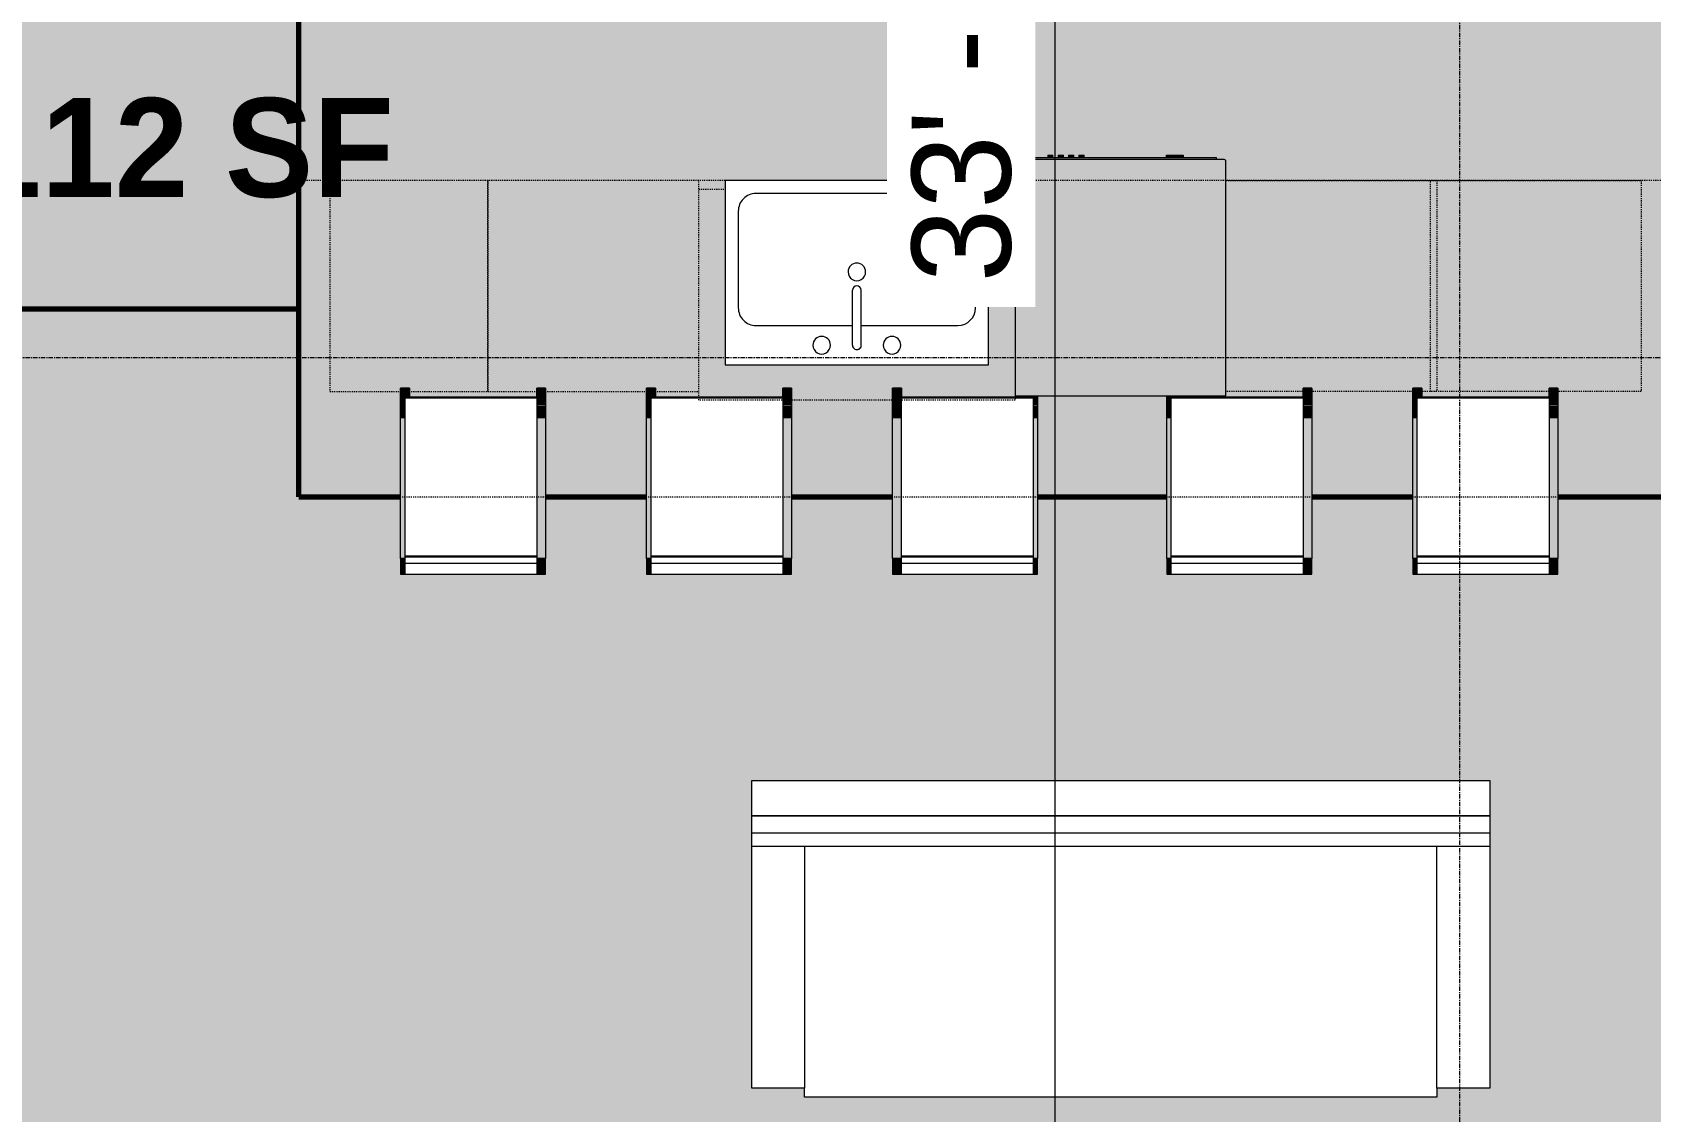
# Model space of a CAD drawing. Header units: inches. Extents: x -4294 to -464, y 9706 to 12475.
# Drawn here: x -2335.8 to -2151.6, y 10081.5 to 10204.2 of the extents above; entities that cross this region are included whole.
import ezdxf

# ---------------------------------------------------------------- set-up
doc = ezdxf.new("R2010")
doc.units = ezdxf.units.IN
doc.header["$MEASUREMENT"] = 0
doc.linetypes.add('Dash', pattern=[0.25, 0.125, -0.125])
doc.linetypes.add('Grid Line 1_2_', pattern=[0.875, 0.5, -0.125, 0.125, -0.125])
for name, color, linetype, lineweight in [('0-1', 7, 'Continuous', 5), ('0-3', 90, 'Continuous', 13), ('A-ANNO-DIMS', 211, 'Continuous', 9), ('A-ANNO-DIMS-120', 211, 'Continuous', 9), ('A-AREA-2', 170, 'Continuous', 70), ('A-AREA-IDEN', 2, 'Continuous', 9), ('A-AREA-PATT-4', 141, 'Continuous', 9), ('I-FURN', 30, 'Continuous', 9), ('I-FURN-2', 7, 'Continuous', 9), ('I-FURN-3', 31, 'Continuous', 9), ('P-SANR-FIXT-1', 7, 'Continuous', 9), ('Q-CASE-4', 7, 'Dash', 9), ('Q-CASE-HDLN-1', 7, 'Dash', 9), ('Q-SPCQ-1', 7, 'Continuous', 9), ('Q-SPCQ-2', 8, 'Continuous', 9), ('S-GRID-1', 1, 'Grid Line 1_2_', 9)]:
    doc.layers.add(name, color=color, linetype=linetype, lineweight=lineweight)
doc.styles.add('Century Gothic', font='ufonts.com_century-gothic.ttf', dxfattribs={"height": 11.25})
doc.styles.add('Century Gothic_B', font='GOTHICB.TTF', dxfattribs={"height": 11.25})
doc.dimstyles.new('OD__1_8__Tol__', dxfattribs={"dimscale": 12, "dimtxt": 11.746893, "dimasz": 1.25, "dimexe": 0.9375, "dimexo": 0.625, "dimgap": 0.15625, "dimtad": 1, "dimdec": 3, "dimrnd": 0.125, "dimzin": 3, "dimdsep": 46, "dimlunit": 4, "dimtxsty": 'Century Gothic', "dimblk1": 'OBLIQUE', "dimblk2": 'OBLIQUE', "dimsah": 1, "dimcen": 0.09, "dimdle": 0.9375, "dimazin": 0, "dimtfac": 1, "dimtdec": 4, "dimtix": 1, "dimtmove": 0, "dimatfit": 3, "dimfxl": 1, "dimtvp": 1, "dimtfill": 1, "dimfrac": 2, "dimtolj": 1, "dimtzin": 0, "dimarcsym": 2})

# ---------------------------------------------------------------- blocks, each defined once
blk = doc.blocks.new('Sink Kitchen-Single - 30_ x 21_-366345-FLOOR PLAN - 1ST FLOOR')
at = {"layer": 'P-SANR-FIXT-1'}
for p, q in [((15.62, 10.59), (-14.38, 10.59)), ((-14.38, 10.59), (-14.38, -10.41)), ((15.62, -10.41), (15.62, 10.59)), ((0.12, 8.34), (0.12, 2.09)), ((1.12, 8.34), (1.12, 2.09)), ((0.12, 6.09), (-10.88, 6.09)), ((12.12, 6.09), (1.12, 6.09)), ((-12.88, 4.09), (-12.88, -6.91)), ((14.12, -6.91), (14.12, 4.09)), ((-10.88, -8.91), (12.12, -8.91)), ((-14.38, -10.41), (15.62, -10.41))]:
    blk.add_line(p, q, dxfattribs=at)
for centre, radius, start, end in [((-3.38, 8.34), 1, 360, 180), ((4.62, 8.34), 1, 360, 180), ((-3.38, 8.34), 1, 180, 0), ((0.62, 8.34), 0.5, 360, 180), ((4.62, 8.34), 1, 180, 360), ((-10.88, 4.09), 2, 90, 180), ((12.12, 4.09), 2, 360, 90), ((0.62, 2.09), 0.5, 180, 0), ((0.62, 0), 1, 360, 180), ((0.62, 0), 1, 180, 0), ((-10.88, -6.91), 2, 180, 270), ((12.12, -6.91), 2, 270, 0)]:
    blk.add_arc(centre, radius, start, end, dxfattribs=at)
blk = doc.blocks.new('Dishwasher_15404 - 34_ counter-V41-FLOOR PLAN - 1ST FLOOR')
at = {"layer": 'Q-SPCQ-2'}
for points in [[(0, 0), (26.68, 0), (26.87, 0.2), (26.84, 23.21), (26.68, 23.53), (26.56, 23.69), (26.3, 23.87), (26.08, 23.96), (25.8, 24), (0, 24), (0, 9.43)], [(25.8, 24), (26.08, 23.96), (26.34, 23.86), (26.68, 23.53), (26.73, 23.46), (26.84, 23.21), (26.87, 23.21), (26.87, 23.8), (26.82, 23.94), (26.56, 24), (25.99, 24)], [(26.87, 22.91), (26.87, 1.09), (27.12, 1.09), (27.12, 22.91)], [(27.12, 19.69), (27.37, 19.69), (27.37, 20.28), (27.12, 20.28)], [(27.12, 18.51), (27.37, 18.51), (27.37, 19.1), (27.12, 19.1)], [(27.12, 17.33), (27.37, 17.33), (27.37, 17.92), (27.12, 17.92)], [(27.12, 16.15), (27.37, 16.15), (27.37, 16.74), (27.12, 16.74)], [(27.12, 5.81), (27.37, 5.81), (27.37, 6.76), (27.12, 6.76), (27.12, 6.06)], [(27.12, 5.55), (27.12, 4.86), (27.37, 4.86), (27.37, 5.81), (27.12, 5.81)]]:
    blk.add_hatch(color=256, dxfattribs=at).paths.add_polyline_path(points, flags=0)
at = {"layer": 'Q-SPCQ-1'}
for p, q in [((0, 24), (0, 0)), ((25.8, 24), (0, 24)), ((26.68, 24), (25.8, 24)), ((26.87, 22.93), (26.87, 23.8)), ((26.87, 0.2), (26.87, 22.93)), ((26.87, 22.91), (27.12, 22.91)), ((27.12, 22.91), (27.12, 1.09)), ((27.37, 20.28), (27.12, 20.28)), ((27.37, 20.28), (27.37, 19.69)), ((27.12, 19.69), (27.37, 19.69)), ((27.37, 19.1), (27.12, 19.1)), ((27.12, 18.51), (27.37, 18.51)), ((27.37, 19.1), (27.37, 18.51)), ((27.37, 17.92), (27.12, 17.92)), ((27.12, 17.33), (27.37, 17.33)), ((27.37, 16.74), (27.12, 16.74)), ((27.37, 17.92), (27.37, 17.33)), ((27.37, 16.74), (27.37, 16.15)), ((27.12, 16.15), (27.37, 16.15)), ((27.37, 6.79), (27.12, 6.79)), ((27.37, 6.76), (27.37, 5.81)), ((27.37, 5.81), (27.37, 4.86)), ((27.12, 4.82), (27.37, 4.82)), ((26.87, 1.09), (27.12, 1.09)), ((0, 0), (26.68, 0))]:
    blk.add_line(p, q, dxfattribs=at)
for centre, radius, start, end in [((25.8, 22.93), 1.07, 360, 90), ((26.68, 23.8), 0.197, 0, 90), ((26.68, 0.2), 0.197, 270, 360), ((26.68, 0.2), 0.197, 270, 360)]:
    blk.add_arc(centre, radius, start, end, dxfattribs=at)
blk = doc.blocks.new('OD_CW_Countertop - OD_CW_Countertop-2216630-FLOOR PLAN - 1ST FLOOR')
at = {"layer": 'Q-CASE-HDLN-1'}
for p, q in [((157.76, 24), (0.74, 24)), ((0.74, 24), (0.74, -12)), ((157.76, -12), (157.76, 24)), ((0.74, -12), (157.76, -12))]:
    blk.add_line(p, q, dxfattribs=at)
blk = doc.blocks.new('Bar_Stool_6722_1_ - Bar_Stool_6722_1_-V42-FLOOR PLAN - 1ST FLOOR')
at = {"layer": 'I-FURN-3'}
for points in [[(1, 19.21), (0.95, 21.13), (0, 21.13), (0, 19.21), (0.95, 19.21)], [(16, 19.21), (16.5, 19.24), (16.5, 20.28), (15.5, 20.28), (15.5, 19.99), (16, 19.99), (16, 19.24)], [(0.5, 17.72), (0.5, 19.21), (0, 19.21), (0, 17.72), (0.11, 17.72)], [(0.89, 17.72), (1, 17.72), (0.95, 19.21), (0.5, 19.21), (0.5, 17.72)], [(1, 19.99), (15.5, 19.99), (15.5, 20.14), (1, 20.14), (1, 20.06)], [(16, 17.72), (16.5, 17.72), (16.5, 19.21), (16, 19.21), (16, 18.08)], [(0.95, 1.78), (1, 1.78), (0.95, 17.72), (0, 17.72), (0, 1.78)], [(16.5, 1.78), (16.5, 17.72), (16, 17.72), (16, 1.78)], [(0.95, 0.98), (1, 0.98), (0.95, 1.78), (0, 1.78), (0, 0.98)], [(1, 0), (0.95, 0.98), (0, 0.98), (0, 0), (0.95, 0)], [(16, 0.98), (16.5, 0.98), (16.5, 1.78), (16, 1.73), (16, 1.24)], [(16.5, 0), (16.5, 0.98), (16, 0.94), (16, 0)]]:
    blk.add_hatch(color=256, dxfattribs=at).paths.add_polyline_path(points, flags=0)
at = {"layer": 'I-FURN-2'}
for p, q in [((0, 19.21), (0, 21.13)), ((1, 21.13), (0, 21.13)), ((1, 21.13), (1, 20.14)), ((15.5, 20.14), (15.5, 20.28)), ((16.5, 20.28), (16.5, 19.21)), ((0, 17.72), (0, 19.21)), ((1, 20.14), (15.5, 20.14)), ((1, 20.14), (1, 20.06)), ((1, 20.06), (1, 19.99)), ((16, 20), (1, 20)), ((1, 19.89), (1, 19.99)), ((1, 17.63), (1, 19.89)), ((15.5, 20.06), (15.5, 20.14)), ((15.5, 19.98), (15.5, 20.06)), ((16, 19.99), (16, 19.89)), ((16, 19.89), (16, 17.63)), ((16.5, 19.21), (16.5, 17.72)), ((0, 1.78), (0, 17.72)), ((1, 2.03), (1, 17.63)), ((16, 17.63), (16, 2.03)), ((16.5, 17.72), (16.5, 1.78)), ((1, 1.91), (1, 2.03)), ((16, 2.03), (1, 2.03)), ((1, 1.24), (1, 1.91)), ((16, 1.91), (1, 1.91)), ((16, 2.03), (16, 1.91)), ((16, 1.91), (16, 1.24)), ((1, 1.78), (0, 1.78)), ((0, 1.78), (0, 0.98)), ((1, 0.98), (0, 0.98)), ((0, 0.98), (0, 0)), ((1, 0), (1, 1.24)), ((1, 1.24), (16, 1.24)), ((16.5, 1.78), (16, 1.78)), ((16, 1.24), (16, 0)), ((16.5, 0.98), (16, 0.98)), ((16.5, 0.98), (16.5, 1.78)), ((16.5, 0), (16.5, 0.98)), ((0, 0), (1, 0)), ((1, 0), (16, 0)), ((16, 0), (16.5, 0))]:
    blk.add_line(p, q, dxfattribs=at)
blk = doc.blocks.new('Bar_Stool_6722_1_ - Bar_Stool_6722_1_-V43-FLOOR PLAN - 1ST FLOOR')
at = {"layer": 'I-FURN-3'}
for points in [[(16, 0), (16, -0.98), (16.5, -0.94), (16.5, 0)], [(0, 0), (0, -0.98), (1, -0.94), (1, 0)], [(1, -0.98), (0, -0.98), (0, -1.78), (1, -1.73), (1, -1.24)], [(1, -1.78), (0, -1.78), (0, -17.72), (1, -17.72), (1, -1.91)], [(16.5, -0.98), (16, -0.98), (16, -1.78), (16.5, -1.73), (16.5, -1.24)], [(16.5, -1.78), (16, -1.78), (16, -17.72), (16.5, -17.72), (16.5, -9.92)], [(0.5, -17.72), (0, -17.72), (0, -19.21), (0.5, -19.21), (0.5, -18.08)], [(1, -17.72), (0.5, -17.72), (0.5, -19.21), (1, -19.21), (1, -17.97)], [(16.5, -17.72), (16, -17.72), (16, -19.21), (16.5, -19.21), (16.5, -17.97)], [(1, -19.21), (0, -19.24), (0, -21.13), (1, -21.13), (1, -19.22)], [(1, -19.99), (1, -20.14), (15.5, -20.14), (15.5, -19.99), (5.87, -19.99)], [(16, -19.21), (16, -19.99), (15.5, -19.99), (15.5, -21.13), (16.5, -21.13), (16.5, -19.21)]]:
    blk.add_hatch(color=256, dxfattribs=at).paths.add_polyline_path(points, flags=0)
at = {"layer": 'I-FURN-2'}
for p, q in [((1, 0), (0, 0)), ((0, 0), (0, -0.98)), ((0, -0.98), (1, -0.98)), ((0, -0.98), (0, -1.78)), ((0, -1.78), (1, -1.78)), ((0, -17.72), (0, -1.78)), ((1, -1.24), (1, 0)), ((16, 0), (1, 0)), ((1, -1.91), (1, -1.24)), ((16, -1.24), (1, -1.24)), ((16.5, 0), (16, 0)), ((16, 0), (16, -1.24)), ((16, -0.98), (16.5, -0.98)), ((16, -1.24), (16, -1.91)), ((16, -1.78), (16.5, -1.78)), ((16.5, -0.98), (16.5, 0)), ((16.5, -1.78), (16.5, -0.98)), ((16.5, -1.78), (16.5, -17.72)), ((1, -1.91), (16, -1.91)), ((1, -2.03), (1, -1.91)), ((1, -17.63), (1, -2.03)), ((1, -2.03), (16, -2.03)), ((16, -1.91), (16, -2.03)), ((16, -2.03), (16, -17.63)), ((0, -19.21), (0, -17.72)), ((1, -19.89), (1, -17.63)), ((16, -17.63), (16, -19.89)), ((16.5, -17.72), (16.5, -19.21)), ((0, -21.13), (0, -19.21)), ((1, -19.99), (1, -19.89)), ((1, -19.99), (1, -20.06)), ((1, -20), (16, -20)), ((1, -20.06), (1, -20.14)), ((15.5, -20.14), (1, -20.14)), ((1, -20.14), (1, -21.13)), ((15.5, -20.06), (15.5, -19.98)), ((15.5, -20.14), (15.5, -20.06)), ((15.5, -21.13), (15.5, -20.14)), ((16, -19.89), (16, -19.99)), ((16.5, -19.21), (16.5, -21.13)), ((0, -21.13), (1, -21.13)), ((15.5, -21.13), (16.5, -21.13))]:
    blk.add_line(p, q, dxfattribs=at)
blk = doc.blocks.new('Bar_Stool_6722_1_ - Bar_Stool_6722_1_-V44-FLOOR PLAN - 1ST FLOOR')
at = {"layer": 'I-FURN-3'}
for points in [[(16, 0), (16, -0.98), (16.5, -0.94), (16.5, 0)], [(0, 0), (0, -0.98), (1, -0.94), (1, 0)], [(1, -0.98), (0, -0.98), (0, -1.78), (1, -1.73), (1, -1.24)], [(1, -1.78), (0, -1.78), (0, -17.72), (1, -17.72), (1, -1.91)], [(16.5, -0.98), (16, -0.98), (16, -1.78), (16.5, -1.73), (16.5, -1.24)], [(16.5, -1.78), (16, -1.78), (16, -17.72), (16.5, -17.72), (16.5, -9.92)], [(0.5, -17.72), (0, -17.72), (0, -19.21), (0.5, -19.21), (0.5, -18.08)], [(1, -17.72), (0.5, -17.72), (0.5, -19.21), (1, -19.21), (1, -17.97)], [(16.5, -17.72), (16, -17.72), (16, -19.21), (16.5, -19.21), (16.5, -17.97)], [(1, -19.21), (0, -19.24), (0, -21.13), (1, -21.13), (1, -19.22)], [(15.5, -19.99), (1, -19.99), (1, -20.14), (15.5, -20.14), (15.5, -20.06)], [(16, -19.21), (16, -19.99), (15.5, -19.99), (15.5, -20.28), (16.5, -20.28), (16.5, -19.21)]]:
    blk.add_hatch(color=256, dxfattribs=at).paths.add_polyline_path(points, flags=0)
at = {"layer": 'I-FURN-2'}
for p, q in [((1, 0), (0, 0)), ((0, 0), (0, -0.98)), ((0, -0.98), (1, -0.98)), ((0, -0.98), (0, -1.78)), ((0, -1.78), (1, -1.78)), ((0, -17.72), (0, -1.78)), ((1, -1.24), (1, 0)), ((16, 0), (1, 0)), ((1, -1.91), (1, -1.24)), ((16, -1.24), (1, -1.24)), ((16.5, 0), (16, 0)), ((16, 0), (16, -1.24)), ((16, -0.98), (16.5, -0.98)), ((16, -1.24), (16, -1.91)), ((16, -1.78), (16.5, -1.78)), ((16.5, -0.98), (16.5, 0)), ((16.5, -1.78), (16.5, -0.98)), ((16.5, -1.78), (16.5, -17.72)), ((1, -1.91), (16, -1.91)), ((1, -2.03), (1, -1.91)), ((1, -17.63), (1, -2.03)), ((1, -2.03), (16, -2.03)), ((16, -1.91), (16, -2.03)), ((16, -2.03), (16, -17.63)), ((0, -19.21), (0, -17.72)), ((1, -19.89), (1, -17.63)), ((16, -17.63), (16, -19.89)), ((16.5, -17.72), (16.5, -19.21)), ((0, -21.13), (0, -19.21)), ((1, -19.99), (1, -19.89)), ((1, -19.99), (1, -20.06)), ((1, -20), (16, -20)), ((1, -20.06), (1, -20.14)), ((15.5, -20.14), (1, -20.14)), ((1, -20.14), (1, -21.13)), ((15.5, -20.06), (15.5, -19.98)), ((15.5, -20.14), (15.5, -20.06)), ((15.5, -20.28), (15.5, -20.14)), ((16, -19.89), (16, -19.99)), ((16.5, -19.21), (16.5, -20.28)), ((0, -21.13), (1, -21.13))]:
    blk.add_line(p, q, dxfattribs=at)
blk = doc.blocks.new('Couch-Both_Arms-Generic - 1-1372852-FLOOR PLAN - 1ST FLOOR')
at = {"layer": 'I-FURN'}
for p, q in [((-36, 18.5), (36, 18.5)), ((-36, 17.5), (-36, 18.5)), ((36, 18.5), (36, 17.5)), ((-42, 17.5), (-36, 17.5)), ((-42, -10), (-42, 17.5)), ((-36, 17.5), (-36, -10)), ((36, 17.5), (42, 17.5)), ((36, -10), (36, 17.5)), ((42, 17.5), (42, -10)), ((-42, -10), (42, -10)), ((-42, -13.5), (-42, -10)), ((42, -10), (42, -13.5)), ((-42, -11.5), (42, -11.5)), ((-42, -13.5), (42, -13.5)), ((42, -13.5), (-42, -13.5))]:
    blk.add_line(p, q, dxfattribs=at)
at = {"layer": 'I-FURN-2'}
for p, q in [((-42, -17.5), (-42, -13.5)), ((42, -13.5), (42, -17.5)), ((42, -17.5), (-42, -17.5))]:
    blk.add_line(p, q, dxfattribs=at)
blk = doc.blocks.new('Base Cabinet-Double Door _ 1 Drawer - 36_-2217066-FLOOR PLAN - 1ST FLOOR')
at = {"layer": 'Q-CASE-4'}
for p, q in [((-17.26, -24), (-17.26, 0)), ((-17.26, 0), (18.74, 0)), ((18.74, 0), (18.74, -24)), ((-14.26, -24), (-17.26, -24)), ((18.74, -24), (15.74, -24))]:
    blk.add_line(p, q, dxfattribs=at)
blk = doc.blocks.new('Base Cabinet-Single Door _ Drawer - 24_-V87-FLOOR PLAN - 1ST FLOOR')
at = {"layer": 'Q-CASE-4'}
for p, q in [((-11.26, 24), (-11.26, 0)), ((12.74, 24), (-11.26, 24)), ((12.74, 0), (12.74, 24)), ((-11.26, 0), (12.74, 0))]:
    blk.add_line(p, q, dxfattribs=at)
blk = doc.blocks.new('Base Cabinet-Single Door _ Drawer - 18_-V88-FLOOR PLAN - 1ST FLOOR')
at = {"layer": 'Q-CASE-4'}
for p, q in [((-8.26, 24), (-8.26, 0)), ((9.74, 24), (-8.26, 24)), ((9.74, 0), (9.74, 24)), ((-8.26, 0), (9.74, 0))]:
    blk.add_line(p, q, dxfattribs=at)
blk = doc.blocks.new('Base Cabinet-Single Door _ Drawer - 24_-V85-FLOOR PLAN - 1ST FLOOR')
at = {"layer": 'Q-CASE-4'}
for p, q in [((-11.26, -24), (-11.26, 0)), ((-11.26, 0), (12.74, 0)), ((12.74, 0), (12.74, -24)), ((12.74, -24), (-11.26, -24))]:
    blk.add_line(p, q, dxfattribs=at)
blk = doc.blocks.new('CTR - 1st Phase - Unit Layouts_rvt-1-FLOOR PLAN - 1ST FLOOR')
at = {"layer": 'A-AREA-2'}
for p, q in [((-2305.47, 10151.37), (-2305.47, 10253.84)), ((-2359.52, 10172.77), (-2305.47, 10172.77)), ((-2305.47, 10151.37), (-2293.88, 10151.37)), ((-2277.38, 10151.37), (-2265.88, 10151.37)), ((-2249.38, 10151.37), (-2237.88, 10151.37)), ((-2221.38, 10151.37), (-2206.66, 10151.37)), ((-2190.16, 10151.37), (-2178.66, 10151.37)), ((-2162.16, 10151.37), (-2106.45, 10151.37))]:
    blk.add_line(p, q, dxfattribs=at)
at = {"layer": '0-3'}
for name, p, rotation in [('Dishwasher_15404 - 34_ counter-V41-FLOOR PLAN - 1ST FLOOR', (-2199.94, 10162.87), 89.99999999990716), ('OD_CW_Countertop - OD_CW_Countertop-2216630-FLOOR PLAN - 1ST FLOOR', (-2147.71, 10175.37), 180), ('Base Cabinet-Double Door _ 1 Drawer - 36_-2217066-FLOOR PLAN - 1ST FLOOR', (-2241.21, 10162.37), 180), ('Sink Kitchen-Single - 30_ x 21_-366345-FLOOR PLAN - 1ST FLOOR', (-2241.33, 10176.97), 180), ('Base Cabinet-Single Door _ Drawer - 24_-V85-FLOOR PLAN - 1ST FLOOR', (-2187.21, 10163.37), 180), ('Base Cabinet-Single Door _ Drawer - 24_-V85-FLOOR PLAN - 1ST FLOOR', (-2163.93, 10163.37), 180), ('Bar_Stool_6722_1_ - Bar_Stool_6722_1_-V43-FLOOR PLAN - 1ST FLOOR', (-2277.38, 10142.6), 180), ('Bar_Stool_6722_1_ - Bar_Stool_6722_1_-V43-FLOOR PLAN - 1ST FLOOR', (-2249.38, 10142.6), 180), ('Bar_Stool_6722_1_ - Bar_Stool_6722_1_-V44-FLOOR PLAN - 1ST FLOOR', (-2190.16, 10142.6), 180), ('Bar_Stool_6722_1_ - Bar_Stool_6722_1_-V43-FLOOR PLAN - 1ST FLOOR', (-2162.16, 10142.6), 180), ('Couch-Both_Arms-Generic - 1-1372852-FLOOR PLAN - 1ST FLOOR', (-2211.92, 10101.61), 180)]:
    blk.add_blockref(name, p, dxfattribs=dict(at, rotation=rotation))
for name, p in [('Base Cabinet-Single Door _ Drawer - 18_-V88-FLOOR PLAN - 1ST FLOOR', (-2293.68, 10163.37)), ('Base Cabinet-Single Door _ Drawer - 24_-V87-FLOOR PLAN - 1ST FLOOR', (-2272.68, 10163.37)), ('Bar_Stool_6722_1_ - Bar_Stool_6722_1_-V42-FLOOR PLAN - 1ST FLOOR', (-2237.88, 10142.6))]:
    blk.add_blockref(name, p, dxfattribs=at)
blk = doc.blocks.new('CTR - 1st Phase - Shell_rvt-1-FLOOR PLAN - 1ST FLOOR')
at = {"layer": 'S-GRID-1'}
for p, q in [((-2173.32, 9836.18), (-2173.32, 12413.74)), ((-464.45, 10167.19), (-4232.19, 10167.19))]:
    blk.add_line(p, q, dxfattribs=at)
blk = doc.blocks.new('DIMBLOCK32-FLOOR PLAN - 1ST FLOOR')
at = {"layer": 'A-ANNO-DIMS-120', "lineweight": 50}
for p, q in [((-2219.4, 10415.79), (-2226.9, 10423.29)), ((-2219.4, 10415.79), (-2211.9, 10408.29)), ((-2219.4, 10012.59), (-2226.9, 10020.09)), ((-2219.4, 10012.59), (-2211.9, 10005.09))]:
    blk.add_line(p, q, dxfattribs=at)
at = {"layer": 'A-ANNO-DIMS-120'}
for p, q in [((-2216.3, 10415.79), (-2230.65, 10415.79)), ((-2219.4, 10415.79), (-2219.4, 10001.34)), ((-2219.4, 10415.79), (-2216.3, 10415.79)), ((-2216.3, 10012.59), (-2230.65, 10012.59)), ((-2219.4, 10012.59), (-2216.3, 10012.59))]:
    blk.add_line(p, q, dxfattribs=at)
at = {"layer": 'A-ANNO-DIMS-120', "color": 0, "insert": (-2235.7, 10175.78), "char_height": 11.25, "width": 92.1851, "attachment_point": 1, "rotation": 90, "line_spacing_factor": 0.984502, "style": 'Century Gothic', "bg_fill": 3, "box_fill_scale": 1.25, "bg_fill_color": 256, "bg_fill_true_color": 13158600, "bg_fill_transparency": 0}
blk.add_mtext('33\' - 7 1/4"', dxfattribs=at)
blk = doc.blocks.new('_Oblique')
at = {"color": 0, "linetype": 'ByBlock', "lineweight": -2}
blk.add_line((-0.5, -0.5), (0.5, 0.5), dxfattribs=at)

msp = doc.modelspace()

# ---------------------------------------------------------------- hatches: boundary and pattern name
at = {"layer": 'A-AREA-PATT-4'}
h = msp.add_hatch(color=256, dxfattribs=at)
h.paths.add_polyline_path([(-2487.9341, 10362.7564), (-2486.6967, 10363.9938), (-2461.2409, 10338.538), (-2462.4783, 10337.3005), (-2486.5199, 10361.3422)], flags=0)
h.paths.add_polyline_path([(-2126.6789, 10018.7144), (-2106.4487, 10018.7144), (-2106.4487, 10253.3745), (-2107.8819, 10253.3745), (-2107.8819, 10241.1245), (-2124.3819, 10241.1245), (-2124.3819, 10253.3745), (-2125.8819, 10253.3745), (-2125.8819, 10241.1245), (-2148.3819, 10241.1245), (-2148.3819, 10253.3745), (-2173.1319, 10253.3745), (-2173.1319, 10229.3745), (-2197.1319, 10229.3745), (-2197.1319, 10253.3745), (-2197.8819, 10253.3745), (-2197.8819, 10241.1245), (-2220.3819, 10241.1245), (-2220.3819, 10253.3745), (-2221.8819, 10253.3745), (-2221.8819, 10241.1245), (-2238.3819, 10241.1245), (-2238.3819, 10253.3745), (-2276.2631, 10253.3745), (-2276.2631, 10251.3745), (-2240.5131, 10251.3745), (-2240.5131, 10221.3745), (-2276.2631, 10221.3745), (-2276.2631, 10229.3745), (-2281.0131, 10229.3745), (-2335.3839, 10283.7452), (-2332.0251, 10287.104), (-2323.5398, 10278.6187), (-2305.6341, 10296.5245), (-2298.2737, 10296.5245), (-2298.2737, 10297.2745), (-2295.7737, 10297.2745), (-2295.7737, 10296.5245), (-2258.5237, 10296.5245), (-2258.5237, 10295.1495), (-2223.5237, 10295.1495), (-2223.5237, 10296.5245), (-2223.2737, 10296.5245), (-2223.2737, 10297.2745), (-2218.2737, 10297.2745), (-2218.2737, 10296.5245), (-2218.0237, 10296.5245), (-2218.0237, 10295.1495), (-2183.0237, 10295.1495), (-2183.0237, 10296.5245), (-2145.7737, 10296.5245), (-2145.7737, 10297.2745), (-2143.2737, 10297.2745), (-2143.2737, 10296.5245), (-2106.4487, 10296.5245), (-2106.4487, 10412.7894), (-2290.107, 10412.7894), (-2290.107, 10388.8719), (-2294.857, 10388.8719), (-2294.857, 10412.7894), (-2384.0632, 10412.7894), (-2384.0632, 10412.6019), (-2331.4707, 10412.6019), (-2331.4707, 10388.6019), (-2384.0632, 10388.6019), (-2384.0632, 10351.347), (-2390.1657, 10345.2445), (-2363.2956, 10318.3745), (-2336.0523, 10345.6178), (-2294.857, 10345.6178), (-2294.857, 10352.8719), (-2290.107, 10352.8719), (-2290.107, 10340.8678), (-2334.0848, 10340.8678), (-2359.9369, 10315.0157), (-2357.481, 10312.5598), (-2360.8397, 10309.2011), (-2398.4742, 10346.8355), (-2399.0045, 10346.3052), (-2400.7723, 10348.073), (-2400.2419, 10348.6033), (-2422.339, 10370.7004), (-2421.3668, 10371.6726), (-2441.8729, 10392.1787), (-2442.8451, 10391.2065), (-2443.0219, 10391.3832), (-2443.5522, 10390.8529), (-2445.32, 10392.6207), (-2444.7897, 10393.151), (-2450.4575, 10398.8188), (-2460.357, 10388.9193), (-2461.0641, 10389.6264), (-2462.4783, 10388.2122), (-2463.8483, 10389.5823), (-2464.2903, 10389.1403), (-2464.3345, 10389.1845), (-2488.9064, 10364.6125), (-2488.8622, 10364.5683), (-2489.3042, 10364.1264), (-2487.9341, 10362.7564), (-2489.3484, 10361.3422), (-2448.7886, 10320.7824), (-2452.1473, 10317.4236), (-2465.1381, 10330.4144), (-2475.9487, 10330.4144), (-2475.9487, 10332.1644), (-2476.5737, 10332.1644), (-2476.5737, 10334.1644), (-2475.9487, 10334.1644), (-2475.9487, 10335.2894), (-2473.9487, 10335.2894), (-2473.9487, 10335.1644), (-2469.8881, 10335.1644), (-2492, 10357.2763), (-2492.8839, 10356.3924), (-2513.2559, 10376.7644), (-2519.9487, 10376.7644), (-2519.947, 10335.1644), (-2517.9487, 10335.1644), (-2517.9487, 10335.2894), (-2515.9487, 10335.2894), (-2515.9487, 10334.1644), (-2515.3237, 10334.1644), (-2515.3237, 10332.1644), (-2515.9487, 10332.1644), (-2515.9487, 10330.4144), (-2514.1987, 10330.4144), (-2514.1987, 10324.3906), (-2512.5225, 10324.3906), (-2511.5581, 10324.2636), (-2510.6594, 10323.8914), (-2509.8877, 10323.2992), (-2509.2955, 10322.5275), (-2508.9233, 10321.6288), (-2508.7963, 10320.5881), (-2508.7963, 10319.2761), (-2505.7725, 10319.6238), (-2504.7725, 10320.8155), (-2503.7725, 10321.3823), (-2502.263, 10321.7401), (-2501.7687, 10321.8272), (-2500.7725, 10321.9144), (-2498.7801, 10321.7401), (-2496.7725, 10321.2021), (-2494.7725, 10320.4742), (-2492.7725, 10319.5416), (-2490.7725, 10318.1542), (-2489.7725, 10317.1542), (-2489.2725, 10316.2881), (-2488.7725, 10314.9144), (-2488.7725, 10313.9144), (-2489.2725, 10312.5407), (-2489.7725, 10311.6746), (-2490.7725, 10310.6746), (-2492.8839, 10309.2353), (-2495.1676, 10308.2108), (-2496.9487, 10307.5794), (-2498.7801, 10307.0887), (-2500.7725, 10306.9144), (-2502.263, 10307.0887), (-2502.7725, 10307.1785), (-2503.7725, 10307.4465), (-2504.7725, 10308.0133), (-2505.7725, 10309.205), (-2508.7963, 10309.5527), (-2508.7963, 10308.1644), (-2508.9233, 10307.2), (-2509.2955, 10306.3013), (-2509.8877, 10305.5296), (-2510.6594, 10304.9374), (-2511.5581, 10304.5651), (-2512.5813, 10304.4382), (-2519.9487, 10304.4382), (-2519.9487, 10296.4144), (-2495.9487, 10296.4144), (-2495.9487, 10205.141), (-2459.9487, 10205.141), (-2459.9487, 10210.516), (-2459.0737, 10210.516), (-2459.0737, 10174.516), (-2456.0737, 10174.516), (-2456.0737, 10210.516), (-2455.1987, 10210.516), (-2455.1987, 10175.141), (-2453.5737, 10175.141), (-2453.5737, 10170.391), (-2519.9487, 10170.391), (-2519.9487, 10120.7144), (-2439.9487, 10120.7144), (-2439.9487, 10042.7144), (-2519.9487, 10042.7144), (-2519.9487, 10022.3144), (-2522.1362, 10022.3144), (-2522.1362, 10021.5894), (-2519.4487, 10021.5894), (-2519.4487, 10038.7144), (-2501.4487, 10038.7144), (-2501.4487, 10020.7144), (-2518.4112, 10020.7144), (-2518.4112, 10018.7144), (-2364.2737, 10018.7144), (-2364.2737, 10131.766), (-2359.5237, 10131.766), (-2359.5237, 10018.7144), (-2251.434, 10018.7144), (-2251.434, 10034.8394), (-2233.434, 10034.8394), (-2233.434, 10030.8394), (-2197.434, 10030.8394), (-2197.434, 10034.8394), (-2179.434, 10034.8394), (-2179.434, 10018.7144), (-2128.9237, 10018.7144)], flags=0)
h.paths.add_polyline_path([(-2133.4281, 10031.7894), (-2159.9237, 10031.7894), (-2159.9237, 10037.7894), (-2160.9237, 10037.7894), (-2160.9237, 10073.7894), (-2159.9237, 10073.7894), (-2159.9237, 10079.7894), (-2124.9237, 10079.7894), (-2124.9237, 10031.7894), (-2132.4237, 10031.7894)], flags=0)
h.paths.add_polyline_path([(-2291.4237, 10031.7894), (-2298.9237, 10031.7894), (-2298.9237, 10079.7894), (-2263.9237, 10079.7894), (-2263.9237, 10073.7894), (-2262.9237, 10073.7894), (-2262.9237, 10037.7894), (-2263.9237, 10037.7894), (-2263.9237, 10031.7894), (-2273.3112, 10031.7894)], flags=0)
h.paths.add_polyline_path([(-2225.4412, 10083.1144), (-2247.9237, 10083.1144), (-2247.9237, 10084.1144), (-2253.9237, 10084.1144), (-2253.9237, 10119.1144), (-2169.9237, 10119.1144), (-2169.9237, 10084.1144), (-2175.9237, 10084.1144), (-2175.9237, 10083.1144), (-2204.1414, 10083.1144)], flags=0)
h.paths.add_polyline_path([(-2519.4487, 10122.6462), (-2519.4487, 10140.6462), (-2501.4487, 10140.6462), (-2501.4487, 10122.6462), (-2512.5813, 10122.6462)], flags=0)
h.paths.add_polyline_path([(-2278.2834, 10142.599), (-2293.8823, 10142.599), (-2293.8823, 10163.7319), (-2292.8823, 10163.7319), (-2292.8823, 10162.7344), (-2278.3823, 10162.7344), (-2278.3823, 10163.7319), (-2277.3823, 10163.7319), (-2277.3823, 10142.599)], flags=0)
h.paths.add_polyline_path([(-2264.5012, 10142.599), (-2265.8823, 10142.599), (-2265.8823, 10163.7319), (-2264.8823, 10163.7319), (-2264.8823, 10162.7344), (-2250.3823, 10162.7344), (-2250.3823, 10163.7319), (-2249.3823, 10163.7319), (-2249.3823, 10142.599), (-2250.719, 10142.599)], flags=0)
h.paths.add_polyline_path([(-2177.6598, 10142.599), (-2178.6598, 10142.599), (-2178.6598, 10163.7319), (-2177.6598, 10163.7319), (-2177.6598, 10162.7344), (-2163.1598, 10162.7344), (-2163.1598, 10163.7319), (-2162.1598, 10163.7319), (-2162.1598, 10142.599), (-2168.0256, 10142.599)], flags=0)
h.paths.add_polyline_path([(-2206.6598, 10142.599), (-2206.6598, 10162.8745), (-2221.3823, 10162.8745), (-2221.3823, 10142.599), (-2237.8823, 10142.599), (-2237.8823, 10163.7319), (-2236.8823, 10163.7319), (-2236.8823, 10162.7344), (-2222.3823, 10162.7344), (-2222.3823, 10162.8745), (-2223.9427, 10162.8973), (-2223.9207, 10189.6059), (-2223.8851, 10189.6918), (-2223.7459, 10189.7495), (-2222.8498, 10189.7705), (-2222.8498, 10189.9995), (-2220.2266, 10189.9995), (-2220.2266, 10190.2495), (-2219.6361, 10190.2495), (-2219.6361, 10189.9995), (-2219.0455, 10189.9995), (-2219.0455, 10190.2495), (-2218.455, 10190.2495), (-2218.455, 10189.9995), (-2217.8644, 10189.9995), (-2217.8644, 10190.2495), (-2217.2739, 10190.2495), (-2217.2739, 10189.9995), (-2216.6833, 10189.9995), (-2216.6833, 10190.2495), (-2216.0928, 10190.2495), (-2216.0928, 10189.9995), (-2206.7017, 10189.9995), (-2206.7017, 10190.2495), (-2204.8003, 10190.2495), (-2204.8003, 10189.9995), (-2201.0357, 10189.9995), (-2201.0357, 10189.7495), (-2200.1396, 10189.7495), (-2199.9427, 10189.5526), (-2199.9427, 10162.8745), (-2205.6598, 10162.8745), (-2205.6598, 10162.7344), (-2191.1598, 10162.7344), (-2191.1598, 10163.7319), (-2190.1598, 10163.7319), (-2190.1598, 10142.599), (-2206.1598, 10142.599)], flags=0)
h.paths.add_polyline_path([(-2244.7197, 10166.3745), (-2256.9427, 10166.3745), (-2256.9427, 10187.3745), (-2226.9427, 10187.3745), (-2226.9427, 10166.3745), (-2237.8823, 10166.3745)], flags=0)
h.paths.add_polyline_path([(-2364.2737, 10167.766), (-2364.2737, 10170.391), (-2417.5737, 10170.391), (-2417.5737, 10175.141), (-2364.2737, 10175.141), (-2364.2737, 10229.55), (-2422.192, 10287.4517), (-2455.1987, 10254.445), (-2455.1987, 10244.516), (-2459.9487, 10244.516), (-2459.9487, 10256.4125), (-2425.5425, 10290.8188), (-2426.6915, 10291.9678), (-2423.3327, 10295.3266), (-2359.5237, 10231.5176), (-2359.5237, 10167.766), (-2363.6487, 10167.766)], flags=0)
h.paths.add_polyline_path([(-2122.6434, 10238.8752), (-2123.1319, 10238.8752), (-2123.1319, 10240.3745), (-2122.6434, 10240.3745), (-2122.6434, 10239.374)], flags=0)
h.paths.add_polyline_path([(-2146.6434, 10238.8752), (-2147.1319, 10238.8752), (-2147.1319, 10240.3745), (-2146.6434, 10240.3745), (-2146.6434, 10239.374)], flags=0)
h.paths.add_polyline_path([(-2159.1319, 10238.8752), (-2159.1319, 10240.3745), (-2158.6434, 10240.3745), (-2158.6434, 10238.8752)], flags=0)
h.paths.add_polyline_path([(-2163.6319, 10238.8752), (-2163.6319, 10240.3745), (-2163.1434, 10240.3745), (-2163.1434, 10238.8752)], flags=0)
h.paths.add_polyline_path([(-2223.6203, 10238.8752), (-2223.6203, 10240.3745), (-2223.1319, 10240.3745), (-2223.1319, 10238.8752)], flags=0)
h.paths.add_polyline_path([(-2219.1319, 10238.8752), (-2219.1319, 10240.3745), (-2218.6434, 10240.3745), (-2218.6434, 10238.8752)], flags=0)
h.paths.add_polyline_path([(-2106.4487, 10258.1245), (-2106.4487, 10259.74), (-2130.6987, 10259.7745), (-2130.6987, 10269.2485), (-2131.1987, 10269.2735), (-2131.1987, 10269.7315), (-2130.6987, 10269.7315), (-2130.6987, 10286.0028), (-2131.1987, 10286.0402), (-2131.1987, 10286.7272), (-2130.6987, 10286.7272), (-2130.6987, 10287.74), (-2106.4487, 10287.74), (-2106.4487, 10291.7745), (-2133.6237, 10291.7745), (-2133.6237, 10289.7745), (-2138.3737, 10289.7745), (-2138.3737, 10291.7745), (-2143.2737, 10291.7745), (-2143.2737, 10291.0245), (-2145.7737, 10291.0245), (-2145.7737, 10291.7745), (-2146.0237, 10291.7745), (-2146.0237, 10295.1495), (-2181.0237, 10295.1495), (-2181.0237, 10293.7745), (-2218.0237, 10293.7745), (-2218.0237, 10291.7745), (-2218.2737, 10291.7745), (-2218.2737, 10291.0245), (-2223.2737, 10291.0245), (-2223.2737, 10291.7745), (-2223.5237, 10291.7745), (-2223.5237, 10293.7745), (-2260.5237, 10293.7745), (-2260.5237, 10295.1495), (-2295.5237, 10295.1495), (-2295.5237, 10291.7745), (-2295.7737, 10291.7745), (-2295.7737, 10291.0245), (-2298.2737, 10291.0245), (-2298.2737, 10291.7745), (-2303.6665, 10291.7745), (-2320.1811, 10275.2599), (-2303.0456, 10258.1245), (-2138.3737, 10258.1245), (-2138.3737, 10259.7745), (-2133.6237, 10259.7745), (-2133.6237, 10258.1245), (-2126.6789, 10258.1245)], flags=0)
h.paths.add_polyline_path([(-2475.9487, 10310.4144), (-2477.6987, 10310.4144), (-2477.6987, 10330.4144), (-2475.9487, 10330.4144), (-2475.9487, 10311.2338)], flags=0)
h.paths.add_polyline_path([(-2517.9487, 10324.3906), (-2515.9487, 10324.3906), (-2515.9487, 10330.4144), (-2519.9487, 10330.4144), (-2519.9487, 10324.3906)], flags=0)
h.paths.add_polyline_path([(-2169.1029, 10331.7961), (-2247.1029, 10331.7961), (-2247.1029, 10411.7961), (-2169.1029, 10411.7961), (-2169.1029, 10343.2428)], flags=0)
h.paths.add_polyline_path([(-2393.5244, 10348.6033), (-2388.8132, 10353.3145), (-2388.8132, 10412.7894), (-2436.4869, 10412.7894), (-2447.0987, 10402.1776), (-2441.4309, 10396.5098), (-2440.9006, 10397.0401), (-2439.1328, 10395.2723), (-2439.6631, 10394.742), (-2439.4864, 10394.5652), (-2440.9006, 10393.151), (-2418.9803, 10371.2307), (-2419.9525, 10370.2584), (-2399.4464, 10349.7523), (-2397.06, 10352.1388), (-2396.8832, 10351.962), (-2396.3529, 10352.4924), (-2394.5851, 10350.7246), (-2395.1154, 10350.1943), (-2393.9664, 10349.0452)], flags=0)
h.paths.add_polyline_path([(-2417.6092, 10375.3783), (-2435.2869, 10393.056), (-2416.9021, 10411.4407), (-2399.2244, 10393.7631), (-2416.8957, 10376.0918)], flags=0)
h.paths.add_polyline_path([(-2313.9707, 10381.1257), (-2315.3444, 10381.6257), (-2316.2105, 10382.1257), (-2317.2105, 10383.1257), (-2318.6801, 10385.3019), (-2319.6301, 10387.3993), (-2320.2584, 10389.1257), (-2320.7964, 10391.1333), (-2320.9707, 10393.1257), (-2320.7964, 10394.6162), (-2320.7065, 10395.1257), (-2320.4386, 10396.1257), (-2319.8718, 10397.1257), (-2318.6801, 10398.1257), (-2318.3324, 10401.1495), (-2319.7207, 10401.1495), (-2320.6851, 10401.2764), (-2321.5838, 10401.6487), (-2322.3555, 10402.2408), (-2322.9477, 10403.0126), (-2323.3199, 10403.9113), (-2323.4469, 10404.8757), (-2323.4469, 10412.6019), (-2303.4945, 10412.6019), (-2303.4945, 10404.8757), (-2303.6214, 10403.9113), (-2303.9937, 10403.0126), (-2304.5859, 10402.2408), (-2305.3576, 10401.6487), (-2306.2563, 10401.2764), (-2307.297, 10401.1495), (-2308.609, 10401.1495), (-2308.2613, 10398.1257), (-2307.0696, 10397.1257), (-2306.5028, 10396.1257), (-2306.145, 10394.6162), (-2306.0578, 10394.1219), (-2305.9707, 10393.1257), (-2306.145, 10391.1333), (-2306.6829, 10389.1257), (-2307.4109, 10387.1257), (-2308.3435, 10385.1257), (-2309.7309, 10383.1257), (-2310.7309, 10382.1257), (-2311.5969, 10381.6257), (-2312.9707, 10381.1257)], flags=0)
h.paths.add_polyline_path([(-2147.1029, 10393.2961), (-2165.1029, 10393.2961), (-2165.1029, 10411.2961), (-2147.1029, 10411.2961), (-2147.1029, 10397.8014)], flags=0)
h.paths.add_polyline_path([(-2249.0347, 10393.2961), (-2267.0347, 10393.2961), (-2267.0347, 10411.2961), (-2249.0347, 10411.2961)], flags=0)

# ---------------------------------------------------------------- block references
at = {"layer": '0-1'}
for name in ['CTR - 1st Phase - Shell_rvt-1-FLOOR PLAN - 1ST FLOOR', 'CTR - 1st Phase - Unit Layouts_rvt-1-FLOOR PLAN - 1ST FLOOR']:
    msp.add_blockref(name, (0, 0), dxfattribs=at)

# ---------------------------------------------------------------- texts
at = {"layer": 'A-AREA-IDEN', "insert": (-2351.511, 10196.7439), "char_height": 11.25, "width": 68.55375, "attachment_point": 1, "style": 'Century Gothic_B'}
msp.add_mtext('1112 SF', dxfattribs=at)

# ---------------------------------------------------------------- next in the draw order: dimensions: what is measured, and where the dimension line sits
at = {"layer": 'A-ANNO-DIMS'}
dim = msp.add_linear_dim(base=(-2219.4044, 10012.5894), p1=(-2208.7978, 10415.7894), p2=(-2208.7978, 10012.5894), angle=90, dimstyle='OD__1_8__Tol__', override={"dimpost": '<>', "dimfxl": 403.2}, dxfattribs=at)
dim.commit()
dim.dimension.update_dxf_attribs({"geometry": 'DIMBLOCK32-FLOOR PLAN - 1ST FLOOR', "text_midpoint": (-2227.8107, 10214.1894)})

doc.saveas('drawing.dxf')
